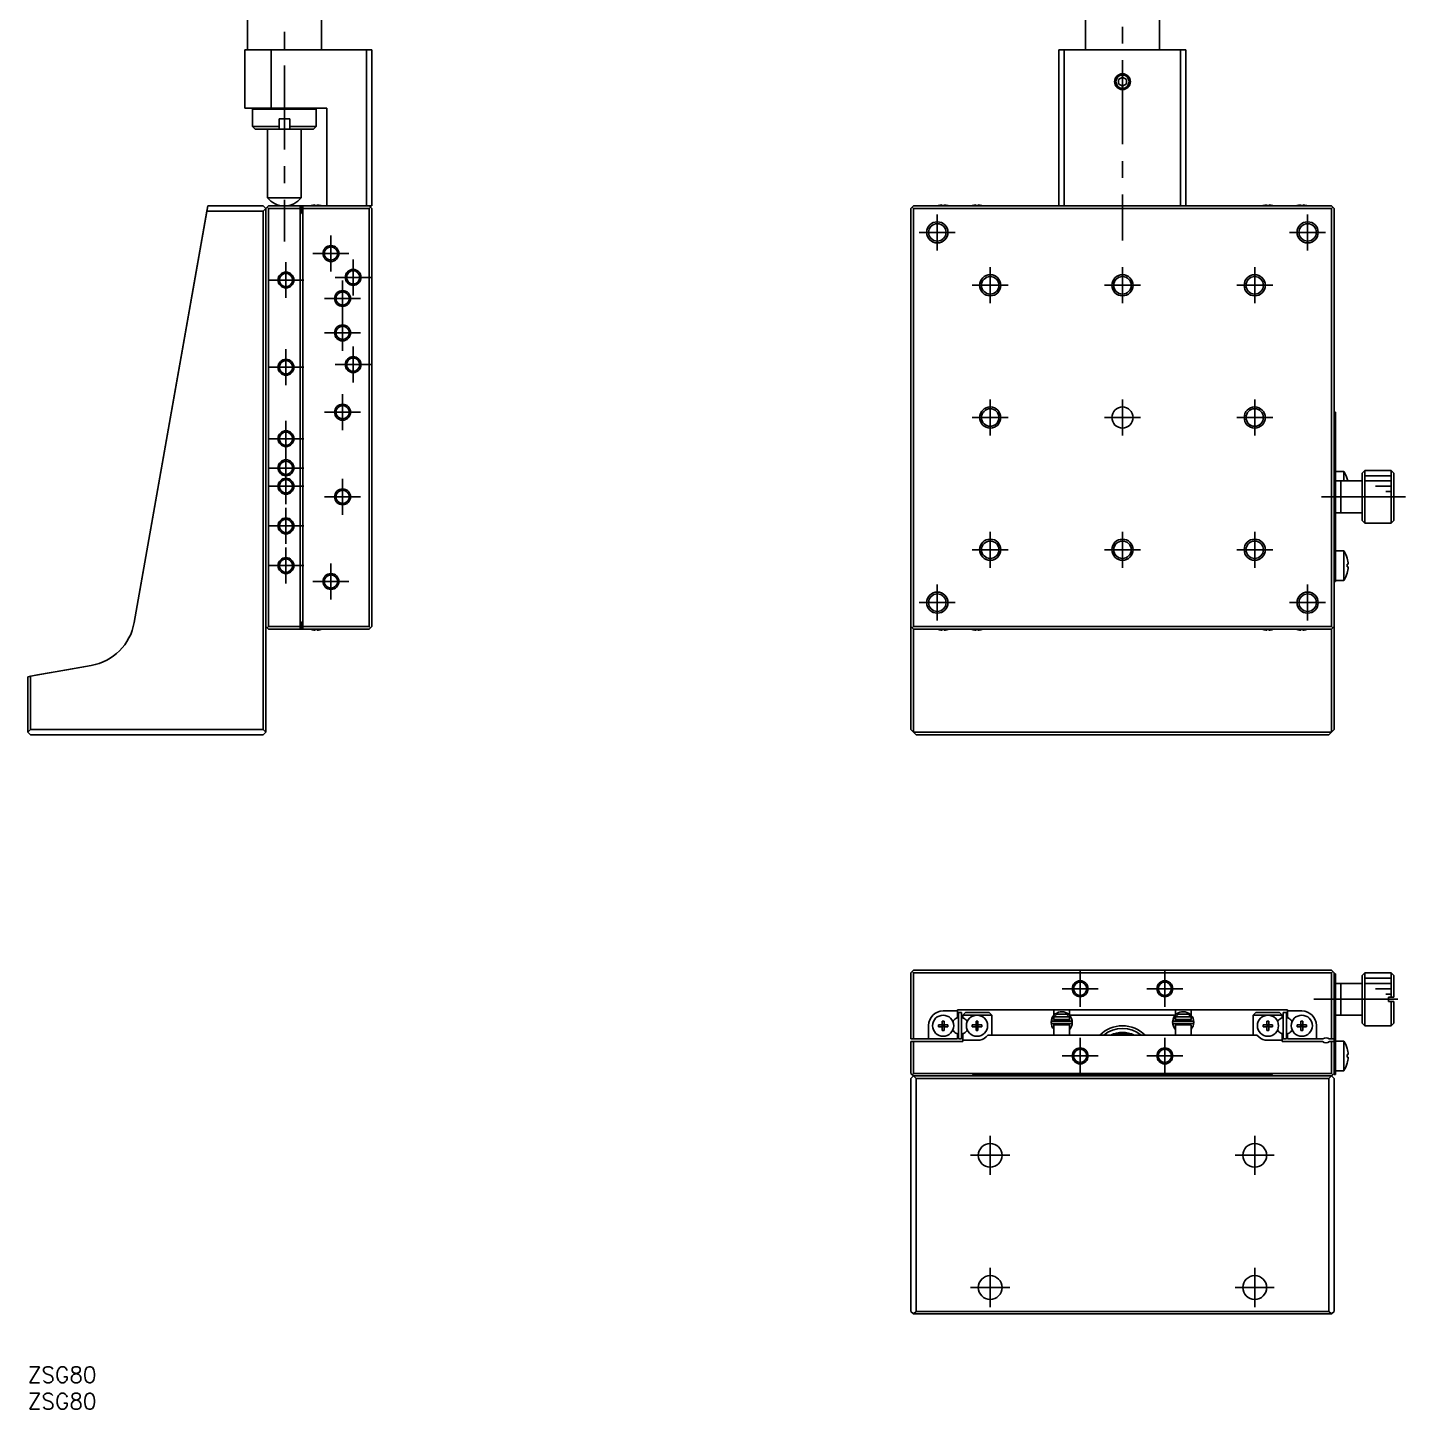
# Model space of a CAD drawing. Extents: x 0 to 620, y -8 to 411.
# Drawn here: x 0 to 262.8, y -8 to 253.2 of the extents above; entities that cross this region are included whole.
import ezdxf

# ---------------------------------------------------------------- set-up
doc = ezdxf.new("R2010")
doc.units = 0
doc.header["$LTSCALE"] = 0.5
doc.linetypes.add('CENTER', pattern=[50.8, 31.75, -6.35, 6.35, -6.35])
for name, color, linetype in [('MSM_CENTER', 1, 'CENTER'), ('MSM_CONTINUOUS', 7, 'CONTINUOUS'), ('MSM_NARROW', 5, 'CONTINUOUS'), ('MSM_PART_NUMBER', 7, 'CONTINUOUS')]:
    doc.layers.add(name, color=color, linetype=linetype)
doc.styles.get("Standard").update_dxf_attribs({"font": 'txt.shx', "height": 3, "bigfont": 'bigfont.shx'})

# ---------------------------------------------------------------- blocks, each defined once
blk = doc.blocks.new('*U2')
at = {"layer": 'MSM_PART_NUMBER'}
blk.add_text('ZSG80', height=3, dxfattribs=at).set_placement((0, -3))
blk = doc.blocks.new('*U3')
at = {"layer": 'MSM_PART_NUMBER'}
blk.add_text('ZSG80', height=3, dxfattribs=at).set_placement((0, -8))

msp = doc.modelspace()

# ---------------------------------------------------------------- linework, layer by layer
at = {"layer": 'MSM_CENTER'}
for p, q in [((48.5, 322.250469), (48.5, 212.750469)), ((206.922947, 323.250469), (206.922947, 213.000469)), ((171.922947, 211.100469), (171.922947, 217.900469)), ((241.922947, 211.100469), (241.922947, 217.900469)), ((57.3, 207.100469), (57.3, 213.900469)), ((168.522947, 214.500469), (175.322947, 214.500469)), ((238.522947, 214.500469), (245.322947, 214.500469)), ((53.9, 210.500469), (60.7, 210.500469)), ((48.8, 202.100469), (48.8, 208.900469)), ((61.5, 202.600469), (61.5, 209.400469)), ((181.922947, 201.100469), (181.922947, 207.900469)), ((206.922947, 201.100469), (206.922947, 207.900469)), ((231.922947, 201.100469), (231.922947, 207.900469)), ((45.4, 205.500469), (52.2, 205.500469)), ((58.1, 206.000469), (64.9, 206.000469)), ((59.5, 192.100469), (59.5, 205.400469)), ((178.522947, 204.500469), (185.322947, 204.500469)), ((203.522947, 204.500469), (210.322947, 204.500469)), ((228.522947, 204.500469), (235.322947, 204.500469)), ((56.1, 202.000469), (62.9, 202.000469)), ((56.1, 195.500469), (62.9, 195.500469)), ((48.8, 185.600469), (48.8, 192.400469)), ((61.5, 186.100469), (61.5, 192.900469)), ((58.1, 189.500469), (64.9, 189.500469)), ((45.4, 189.000469), (52.2, 189.000469)), ((59.5, 177.100469), (59.5, 183.900469)), ((181.922947, 176.100469), (181.922947, 182.900469)), ((206.922947, 176.100469), (206.922947, 182.900469)), ((231.922947, 176.100469), (231.922947, 182.900469)), ((48.8, 163.100469), (48.8, 178.900469)), ((56.1, 180.500469), (62.9, 180.500469)), ((178.522947, 179.500469), (185.322947, 179.500469)), ((203.522947, 179.500469), (210.322947, 179.500469)), ((228.522947, 179.500469), (235.322947, 179.500469)), ((45.4, 175.500469), (52.2, 175.500469)), ((45.4, 169.900469), (52.2, 169.900469)), ((45.4, 166.500469), (52.2, 166.500469)), ((59.5, 161.100469), (59.5, 167.900469)), ((56.1, 164.500469), (62.9, 164.500469)), ((244.572947, 164.500469), (262.822947, 164.500469)), ((48.8, 155.600469), (48.8, 162.400469)), ((45.4, 159.000469), (52.2, 159.000469)), ((181.922947, 151.100469), (181.922947, 157.900469)), ((206.922947, 151.100469), (206.922947, 157.900469)), ((231.922947, 151.100469), (231.922947, 157.900469)), ((48.8, 148.100469), (48.8, 154.900469)), ((178.522947, 154.500469), (185.322947, 154.500469)), ((203.522947, 154.500469), (210.322947, 154.500469)), ((228.522947, 154.500469), (235.322947, 154.500469)), ((45.4, 151.500469), (52.2, 151.500469)), ((57.3, 145.100469), (57.3, 151.900469)), ((53.9, 148.500469), (60.7, 148.500469)), ((171.922947, 141.100469), (171.922947, 147.900469)), ((241.922947, 141.100469), (241.922947, 147.900469)), ((168.522947, 144.500469), (175.322947, 144.500469)), ((238.522947, 144.500469), (245.322947, 144.500469)), ((198.922947, 68.1), (198.922947, 74.9)), ((214.922947, 68.1), (214.922947, 74.9)), ((195.522947, 71.5), (202.322947, 71.5)), ((211.522947, 71.5), (218.322947, 71.5)), ((243.072947, 69.5), (261.572947, 69.5)), ((198.922947, 55.4), (198.922947, 62.2)), ((214.922947, 55.4), (214.922947, 62.2)), ((195.522947, 58.8), (202.322947, 58.8)), ((211.522947, 58.8), (218.322947, 58.8)), ((181.922947, 36.3), (181.922947, 43.7)), ((231.922947, 36.3), (231.922947, 43.7)), ((178.222947, 40), (185.622947, 40)), ((228.222947, 40), (235.622947, 40)), ((181.922947, 11.3), (181.922947, 18.7)), ((231.922947, 11.3), (231.922947, 18.7)), ((178.222947, 15), (185.622947, 15)), ((228.222947, 15), (235.622947, 15))]:
    msp.add_line(p, q, dxfattribs=at)
at = {"layer": 'MSM_CONTINUOUS'}
for p, q in [((41.5, 266.000469), (41.5, 249.000469)), ((55.5, 249.000469), (55.5, 266.000469)), ((199.922947, 266.000469), (199.922947, 249.000469)), ((213.922947, 249.000469), (213.922947, 266.000469)), ((41, 238.000469), (41, 249.000469)), ((41, 249.000469), (65, 249.000469)), ((46, 249.000469), (46, 238.000469)), ((64, 219.500469), (64, 249.000469)), ((65, 249.000469), (65, 219.500469)), ((194.922947, 249.000469), (218.922947, 249.000469)), ((194.922947, 219.500469), (194.922947, 249.000469)), ((195.922947, 249.000469), (195.922947, 219.500469)), ((217.922947, 219.500469), (217.922947, 249.000469)), ((218.922947, 249.000469), (218.922947, 219.500469)), ((206.172947, 243.433481), (206.922947, 243.866494)), ((206.172947, 242.567456), (206.172947, 243.433481)), ((206.922947, 242.134443), (206.172947, 242.567456)), ((207.672947, 243.433481), (206.922947, 243.866494)), ((207.672947, 242.567456), (206.922947, 242.134443)), ((207.672947, 243.433481), (207.672947, 242.567456)), ((56.5, 238.000469), (41, 238.000469)), ((42.7, 238.000469), (42.5, 237.800469)), ((54.5, 237.800469), (42.5, 237.800469)), ((42.5, 237.800469), (42.5, 234.500469)), ((54.5, 237.800469), (54.3, 238.000469)), ((54.5, 234.500469), (54.5, 237.800469)), ((56.5, 238.000469), (56.5, 219.500469)), ((42.5, 234.500469), (47.5, 234.500469)), ((42.5, 234.500469), (43, 234.000469)), ((54, 234.000469), (43, 234.000469)), ((45.325, 234.000469), (45.325, 221.067648)), ((49.5, 236.000469), (47.5, 236.000469)), ((47.5, 236.000469), (47.5, 234.000469)), ((49.5, 234.000469), (49.5, 236.000469)), ((49.5, 234.500469), (54.5, 234.500469)), ((51.675, 221.067648), (51.675, 234.000469)), ((54, 234.000469), (54.5, 234.500469)), ((45.325, 221.067648), (51.675, 221.067648)), ((20.110244, 140.72775), (34, 219.500469)), ((33.823673, 218.500469), (20.110244, 140.72775)), ((33.823673, 218.500469), (34, 219.500469)), ((44.5, 218.500469), (33.823673, 218.500469)), ((34, 219.500469), (44.5, 219.500469)), ((45, 219.000469), (44.5, 219.500469)), ((44.5, 218.500469), (45.5, 219.500469)), ((44.5, 120.500469), (44.5, 218.500469)), ((45, 219.000469), (45, 120.000469)), ((45.25, 219.250469), (45.5, 219.000469)), ((45.5, 219.500469), (65, 219.500469)), ((45.5, 219.000469), (45.5, 140.000469)), ((51.5, 219.000469), (45.5, 219.000469)), ((51.5, 219.500469), (51.5, 139.500469)), ((51.8, 219.500469), (51.8, 218.100469)), ((52, 139.500469), (52, 219.500469)), ((64.5, 219.000469), (52, 219.000469)), ((53.613639, 219.56999), (53.611384, 219.574613)), ((54.32, 219.56999), (54.32, 219.690328)), ((54.68, 219.56999), (54.32, 219.56999)), ((54.68, 219.690328), (54.68, 219.56999)), ((55.388616, 219.574613), (55.386362, 219.56999)), ((64.5, 219.500469), (65, 219.000469)), ((64.75, 219.250469), (64.5, 219.000469)), ((64.5, 140.000469), (64.5, 219.000469)), ((65, 219.000469), (65, 140.000469)), ((166.922947, 219.000469), (167.422947, 219.500469)), ((166.922947, 120.500469), (166.922947, 219.000469)), ((167.422947, 219.000469), (167.172947, 219.250469)), ((167.422947, 219.500469), (246.422947, 219.500469)), ((167.422947, 219.000469), (167.422947, 140.000469)), ((246.422947, 219.000469), (167.422947, 219.000469)), ((172.136585, 219.56999), (172.134331, 219.574613)), ((172.842947, 219.56999), (172.842947, 219.690328)), ((173.202947, 219.56999), (172.842947, 219.56999)), ((173.202947, 219.690328), (173.202947, 219.56999)), ((173.911563, 219.574613), (173.909308, 219.56999)), ((178.536585, 219.56999), (178.534331, 219.574613)), ((179.242947, 219.56999), (179.242947, 219.690328)), ((179.602947, 219.56999), (179.242947, 219.56999)), ((179.602947, 219.690328), (179.602947, 219.56999)), ((180.311563, 219.574613), (180.309308, 219.56999)), ((233.536585, 219.56999), (233.534331, 219.574613)), ((234.242947, 219.56999), (234.242947, 219.690328)), ((234.602947, 219.56999), (234.242947, 219.56999)), ((234.602947, 219.690328), (234.602947, 219.56999)), ((235.311563, 219.574613), (235.309308, 219.56999)), ((239.936585, 219.56999), (239.934331, 219.574613)), ((240.642947, 219.56999), (240.642947, 219.690328)), ((241.002947, 219.56999), (240.642947, 219.56999)), ((241.002947, 219.690328), (241.002947, 219.56999)), ((241.711563, 219.574613), (241.709308, 219.56999)), ((246.922947, 219.000469), (246.422947, 219.500469)), ((246.422947, 219.000469), (246.672947, 219.250469)), ((246.422947, 140.000469), (246.422947, 219.000469)), ((246.922947, 219.000469), (246.922947, 120.500469)), ((52, 218.100469), (51.8, 218.100469)), ((246.922947, 180.500469), (247.222947, 180.500469)), ((247.222947, 180.500469), (247.222947, 148.500469)), ((248.76541, 169.300469), (247.222947, 169.300469)), ((248.76541, 169.300469), (248.76541, 167.500469)), ((252.722947, 169.500469), (252.222947, 169.000469)), ((252.222947, 160.000469), (252.222947, 169.000469)), ((252.722947, 169.500469), (252.722947, 159.500469)), ((257.222947, 169.500469), (252.722947, 169.500469)), ((257.222947, 169.500469), (257.222947, 169.484443)), ((257.222947, 169.484443), (257.722947, 169.484443)), ((257.722947, 159.516494), (257.722947, 169.484443)), ((257.722947, 169.484443), (258.222947, 168.982656)), ((258.222947, 168.982656), (258.222947, 160.018282)), ((252.222947, 167.500469), (247.222947, 167.500469)), ((248.222947, 167.500469), (248.222947, 161.500469)), ((249.416151, 167.899608), (249.42232, 167.902617)), ((247.222947, 161.500469), (252.222947, 161.500469)), ((252.222947, 160.000469), (252.722947, 159.500469)), ((252.722947, 159.500469), (257.222947, 159.500469)), ((257.722947, 159.516494), (257.222947, 159.516494)), ((257.222947, 159.516494), (257.222947, 159.500469)), ((258.222947, 160.018282), (257.722947, 159.516494)), ((248.76541, 154.300469), (247.222947, 154.300469)), ((248.76541, 154.300469), (248.76541, 148.700469)), ((249.416151, 152.899608), (249.42232, 152.902617)), ((249.416151, 151.760469), (249.609408, 151.760469)), ((249.416151, 151.240469), (249.416151, 151.760469)), ((249.609408, 151.240469), (249.416151, 151.240469)), ((249.42232, 150.098321), (249.416151, 150.10133)), ((247.222947, 148.500469), (246.922947, 148.500469)), ((247.222947, 148.700469), (248.76541, 148.700469)), ((45, 140.000469), (45.5, 139.500469)), ((45.5, 140.000469), (45.25, 139.750469)), ((45.5, 140.000469), (51.5, 140.000469)), ((64.5, 139.500469), (45.5, 139.500469)), ((52, 140.900469), (51.8, 140.900469)), ((51.8, 139.500469), (51.8, 140.900469)), ((52, 140.000469), (64.5, 140.000469)), ((53.611384, 139.426325), (53.613639, 139.430947)), ((54.32, 139.430947), (54.68, 139.430947)), ((54.32, 139.31061), (54.32, 139.430947)), ((54.68, 139.430947), (54.68, 139.31061)), ((55.386362, 139.430947), (55.388616, 139.426325)), ((64.5, 140.000469), (64.75, 139.750469)), ((65, 140.000469), (64.5, 139.500469)), ((167.422947, 139.500469), (166.922947, 140.000469)), ((167.172947, 139.750469), (167.422947, 140.000469)), ((167.422947, 140.000469), (246.422947, 140.000469)), ((246.422947, 139.500469), (167.422947, 139.500469)), ((167.422947, 139.500469), (167.422947, 120.000469)), ((172.134331, 139.426325), (172.136585, 139.430947)), ((172.842947, 139.430947), (173.202947, 139.430947)), ((172.842947, 139.31061), (172.842947, 139.430947)), ((173.202947, 139.430947), (173.202947, 139.31061)), ((173.909308, 139.430947), (173.911563, 139.426325)), ((178.534331, 139.426325), (178.536585, 139.430947)), ((179.242947, 139.430947), (179.602947, 139.430947)), ((179.242947, 139.31061), (179.242947, 139.430947)), ((179.602947, 139.430947), (179.602947, 139.31061)), ((180.309308, 139.430947), (180.311563, 139.426325)), ((233.534331, 139.426325), (233.536585, 139.430947)), ((234.242947, 139.430947), (234.602947, 139.430947)), ((234.242947, 139.31061), (234.242947, 139.430947)), ((234.602947, 139.31061), (234.602947, 139.430947)), ((235.309308, 139.430947), (235.311563, 139.426325)), ((239.934331, 139.426325), (239.936585, 139.430947)), ((240.642947, 139.430947), (241.002947, 139.430947)), ((240.642947, 139.31061), (240.642947, 139.430947)), ((241.002947, 139.430947), (241.002947, 139.31061)), ((241.709308, 139.430947), (241.711563, 139.426325)), ((246.672947, 139.750469), (246.422947, 140.000469)), ((246.422947, 139.500469), (246.922947, 140.000469)), ((246.422947, 120.000469), (246.422947, 139.500469)), ((11.998649, 132.616154), (0.5, 130.588632)), ((7.377168, 131.801263), (1.833976, 130.823848)), ((7.377168, 131.801263), (11.998649, 132.616154)), ((0, 130.500469), (1.833976, 130.823848)), ((0, 130.500469), (0.5, 130.588632)), ((0, 130.500469), (0, 120.000469)), ((0.5, 130.588632), (0.5, 120.500469)), ((0.5, 120.500469), (0, 120.000469)), ((0.5, 119.500469), (0, 120.000469)), ((0.5, 120.500469), (44.5, 120.500469)), ((44.5, 119.500469), (0.5, 119.500469)), ((45, 120.000469), (44.5, 120.500469)), ((44.5, 119.500469), (45, 120.000469)), ((167.422947, 120.000469), (166.922947, 120.500469)), ((167.922947, 119.500469), (167.422947, 120.000469)), ((167.422947, 120.000469), (246.422947, 120.000469)), ((245.922947, 119.500469), (167.922947, 119.500469)), ((246.922947, 120.500469), (245.922947, 119.500469)), ((166.922947, 74.5), (167.422947, 75)), ((166.922947, 62), (166.922947, 74.5)), ((167.172947, 74.75), (167.422947, 74.5)), ((167.422947, 75), (246.422947, 75)), ((246.422947, 74.5), (167.422947, 74.5)), ((167.422947, 74.5), (167.422947, 62)), ((246.922947, 74.5), (246.422947, 75)), ((246.422947, 74.5), (246.672947, 74.75)), ((246.422947, 62), (246.422947, 74.5)), ((246.922947, 55.3), (246.922947, 74.5)), ((246.922947, 74.3), (247.222947, 74.3)), ((247.222947, 74.3), (247.222947, 55.3)), ((252.722947, 74.5), (252.222947, 74)), ((252.222947, 65), (252.222947, 74)), ((252.722947, 74.5), (252.722947, 64.5)), ((257.722947, 74.5), (252.722947, 74.5)), ((257.722947, 69.9), (257.722947, 74.5)), ((258.222947, 74), (257.722947, 74.5)), ((258.222947, 74), (258.222947, 69.9)), ((252.222947, 72.5), (247.222947, 72.5)), ((248.222947, 72.5), (248.222947, 66.5)), ((258.222947, 69.9), (257.222947, 69.9)), ((257.222947, 69.9), (257.222947, 69.1)), ((257.222947, 69.1), (258.222947, 69.1)), ((257.722947, 64.5), (257.722947, 69.1)), ((258.222947, 69.1), (258.222947, 65)), ((175.722947, 67.3), (173.022947, 67.3)), ((175.429197, 65.874815), (175.722947, 66.044412)), ((175.722947, 67.5), (238.122947, 67.5)), ((175.722947, 66.044412), (175.722947, 67.5)), ((175.922947, 62), (175.922947, 67)), ((176.522947, 67), (175.922947, 67)), ((176.522947, 62), (176.522947, 67)), ((176.522949, 66.15), (176.522949, 62.85)), ((176.722947, 66.5), (177.222947, 67)), ((182.222947, 66.5), (176.722947, 66.5)), ((176.722947, 66.5), (176.722947, 66.044412)), ((176.722947, 66.044412), (177.016697, 65.874815)), ((177.222947, 67), (181.722947, 67)), ((181.722947, 67), (182.222947, 66.5)), ((182.222947, 62.7), (182.222947, 66.5)), ((193.577534, 65.865409), (193.443785, 65.174162)), ((193.545265, 65.711689), (193.542624, 65.676034)), ((193.549685, 65.747172), (193.545265, 65.711689)), ((193.555872, 65.782396), (193.549685, 65.747172)), ((193.563813, 65.817275), (193.555872, 65.782396)), ((193.573488, 65.851724), (193.563813, 65.817275)), ((193.584873, 65.885656), (193.573488, 65.851724)), ((193.593745, 65.906148), (193.577534, 65.865409)), ((193.59721, 65.917243), (193.584873, 65.885656)), ((193.597707, 65.918096), (193.59721, 65.917243)), ((193.603093, 65.920714), (193.597707, 65.918096)), ((193.602015, 65.926138), (193.858572, 65.849819)), ((193.616537, 65.959365), (193.602041, 65.926026)), ((193.607789, 65.921197), (193.603093, 65.920714)), ((193.61376, 65.921093), (193.607789, 65.921197)), ((193.620966, 65.920403), (193.61376, 65.921093)), ((193.629361, 65.919131), (193.620966, 65.920403)), ((193.638891, 65.917286), (193.629361, 65.919131)), ((193.649495, 65.914878), (193.638891, 65.917286)), ((193.661103, 65.911925), (193.649495, 65.914878)), ((193.67364, 65.908445), (193.661103, 65.911925)), ((193.687026, 65.90446), (193.67364, 65.908445)), ((193.701174, 65.899996), (193.687026, 65.90446)), ((193.715992, 65.895082), (193.701174, 65.899996)), ((193.731385, 65.889751), (193.715992, 65.895082)), ((193.747252, 65.884036), (193.731385, 65.889751)), ((193.763492, 65.877974), (193.747252, 65.884036)), ((193.779999, 65.871605), (193.763492, 65.877974)), ((193.796667, 65.864969), (193.779999, 65.871605)), ((193.813387, 65.858111), (193.796667, 65.864969)), ((193.830051, 65.851073), (193.813387, 65.858111)), ((193.846552, 65.843902), (193.830051, 65.851073)), ((193.862783, 65.836644), (193.846552, 65.843902)), ((193.858572, 65.849819), (193.922956, 65.818645)), ((193.878639, 65.829346), (193.862783, 65.836644)), ((193.894017, 65.822056), (193.878639, 65.829346)), ((193.908818, 65.814819), (193.894017, 65.822056)), ((193.922947, 65.807684), (193.908818, 65.814819)), ((193.922947, 67.5), (193.922947, 66.444331)), ((196.922947, 66.2), (193.922947, 66.2)), ((193.922947, 66.2), (193.922947, 65.7)), ((193.977263, 66.2), (194.506432, 66.7)), ((194.506432, 66.7), (196.339462, 66.7)), ((196.339462, 66.7), (196.86863, 66.2)), ((196.922947, 66.488251), (196.922947, 67.5)), ((196.922947, 66.5), (216.922947, 66.5)), ((196.922947, 65.7), (196.922947, 66.2)), ((197.286498, 65.916771), (197.273545, 65.947029)), ((197.30806, 65.8615), (197.287425, 65.917243)), ((216.539851, 65.874638), (216.406102, 65.183391)), ((216.507582, 65.720917), (216.50494, 65.685262)), ((216.512001, 65.7564), (216.507582, 65.720917)), ((216.518188, 65.791625), (216.512001, 65.7564)), ((216.526129, 65.826504), (216.518188, 65.791625)), ((216.535804, 65.860953), (216.526129, 65.826504)), ((216.54719, 65.894885), (216.535804, 65.860953)), ((216.556062, 65.915377), (216.539851, 65.874638)), ((216.559527, 65.926472), (216.54719, 65.894885)), ((216.560024, 65.927324), (216.559527, 65.926472)), ((216.565613, 65.92998), (216.560024, 65.927324)), ((216.578854, 65.968594), (216.561697, 65.928946)), ((216.564332, 65.935366), (216.820889, 65.859048)), ((216.570175, 65.930428), (216.565613, 65.92998)), ((216.575919, 65.930331), (216.570175, 65.930428)), ((216.582811, 65.92969), (216.575919, 65.930331)), ((216.59081, 65.928509), (216.582811, 65.92969)), ((216.599866, 65.926795), (216.59081, 65.928509)), ((216.609926, 65.924557), (216.599866, 65.926795)), ((216.62093, 65.921811), (216.609926, 65.924557)), ((216.632811, 65.918571), (216.62093, 65.921811)), ((216.645498, 65.914858), (216.632811, 65.918571)), ((216.658915, 65.910694), (216.645498, 65.914858)), ((216.672982, 65.906103), (216.658915, 65.910694)), ((216.687614, 65.901114), (216.672982, 65.906103)), ((216.702722, 65.895756), (216.687614, 65.901114)), ((216.718218, 65.890062), (216.702722, 65.895756)), ((216.734006, 65.884065), (216.718218, 65.890062)), ((216.749994, 65.877802), (216.734006, 65.884065)), ((216.766084, 65.87131), (216.749994, 65.877802)), ((216.782181, 65.864628), (216.766084, 65.87131)), ((216.798187, 65.857796), (216.782181, 65.864628)), ((216.814006, 65.850856), (216.798187, 65.857796)), ((216.829544, 65.843849), (216.814006, 65.850856)), ((216.820889, 65.859048), (216.922974, 65.806905)), ((216.844707, 65.836816), (216.829544, 65.843849)), ((216.859405, 65.829801), (216.844707, 65.836816)), ((216.873549, 65.822845), (216.859405, 65.829801)), ((216.887054, 65.815991), (216.873549, 65.822845)), ((216.899839, 65.809278), (216.887054, 65.815991)), ((216.911827, 65.802748), (216.899839, 65.809278)), ((216.922947, 65.796439), (216.911827, 65.802748)), ((216.922947, 67.5), (216.922947, 66.496318)), ((219.922947, 66.2), (216.922947, 66.2)), ((216.922947, 66.2), (216.922947, 65.7)), ((216.977263, 66.2), (217.506432, 66.7)), ((217.506432, 66.7), (219.339462, 66.7)), ((219.339462, 66.7), (219.86863, 66.2)), ((219.922947, 66.454798), (219.922947, 67.5)), ((219.922947, 65.7), (219.922947, 66.2)), ((220.248814, 65.925999), (220.235862, 65.956257)), ((220.270376, 65.870729), (220.249741, 65.926472)), ((231.622947, 66.5), (232.122947, 67)), ((231.622947, 62.7), (231.622947, 66.5)), ((237.122947, 66.5), (231.622947, 66.5)), ((232.122947, 67), (236.622947, 67)), ((236.622947, 67), (237.122947, 66.5)), ((237.122947, 66.044412), (236.829197, 65.874815)), ((237.122947, 66.5), (237.122947, 66.044412)), ((237.322945, 66.15), (237.322945, 62.85)), ((237.322947, 62), (237.322947, 67)), ((237.322947, 67), (237.922947, 67)), ((237.922947, 62), (237.922947, 67)), ((238.122947, 66.044412), (238.122947, 67.5)), ((238.122947, 67.3), (240.822947, 67.3)), ((238.416697, 65.874815), (238.122947, 66.044412)), ((247.222947, 66.5), (252.222947, 66.5)), ((170.272947, 64.55), (170.272947, 62)), ((172.136585, 64.32), (172.136585, 64.68)), ((172.136585, 64.68), (172.842947, 64.68)), ((172.842947, 64.32), (172.136585, 64.32)), ((172.842947, 65.386361), (173.202947, 65.386361)), ((172.842947, 64.68), (172.842947, 65.386361)), ((172.853319, 64.669627), (172.842947, 64.68)), ((172.853319, 64.330372), (172.842947, 64.32)), ((172.842947, 63.613638), (172.842947, 64.32)), ((173.202947, 63.613638), (172.842947, 63.613638)), ((172.853319, 64.330372), (172.853319, 64.669627)), ((172.853319, 64.669627), (173.192575, 64.669627)), ((173.192575, 64.330372), (172.853319, 64.330372)), ((173.192575, 64.669627), (173.202947, 64.68)), ((173.192575, 64.669627), (173.192575, 64.330372)), ((173.192575, 64.330372), (173.202947, 64.32)), ((173.202947, 65.386361), (173.202947, 64.68)), ((173.909308, 64.68), (173.202947, 64.68)), ((173.202947, 64.32), (173.202947, 63.613638)), ((173.909308, 64.32), (173.202947, 64.32)), ((173.909308, 64.68), (173.909308, 64.32)), ((175.722947, 62.955588), (175.429197, 63.125184)), ((177.016697, 63.125184), (176.722947, 62.955588)), ((178.536585, 64.32), (178.536585, 64.68)), ((178.536585, 64.68), (179.242947, 64.68)), ((179.242947, 64.32), (178.536585, 64.32)), ((179.242947, 65.386361), (179.602947, 65.386361)), ((179.242947, 64.68), (179.242947, 65.386361)), ((179.253319, 64.669627), (179.242947, 64.68)), ((179.253319, 64.330372), (179.242947, 64.32)), ((179.242947, 63.613638), (179.242947, 64.32)), ((179.602947, 63.613638), (179.242947, 63.613638)), ((179.253319, 64.330372), (179.253319, 64.669627)), ((179.253319, 64.669627), (179.592575, 64.669627)), ((179.592575, 64.330372), (179.253319, 64.330372)), ((179.592575, 64.669627), (179.602947, 64.68)), ((179.592575, 64.669627), (179.592575, 64.330372)), ((179.592575, 64.330372), (179.602947, 64.32)), ((179.602947, 65.386361), (179.602947, 64.68)), ((180.309308, 64.68), (179.602947, 64.68)), ((179.602947, 64.32), (179.602947, 63.613638)), ((180.309308, 64.32), (179.602947, 64.32)), ((180.309308, 64.68), (180.309308, 64.32)), ((193.542624, 65.676034), (193.541766, 65.640294)), ((193.541766, 65.640294), (193.542695, 65.604557)), ((193.542695, 65.604557), (193.545407, 65.56891)), ((193.545407, 65.56891), (193.549896, 65.53344)), ((193.549896, 65.53344), (193.556151, 65.498233)), ((193.556151, 65.498233), (193.564157, 65.463376)), ((193.564157, 65.463376), (193.573895, 65.428954)), ((193.573895, 65.428954), (193.585341, 65.395051)), ((193.585341, 65.395051), (193.598467, 65.361749)), ((193.598467, 65.361749), (193.599245, 65.359918)), ((197.217318, 65.370505), (193.667318, 65.370505)), ((193.667318, 64.920505), (197.217318, 64.920505)), ((193.956931, 64.699948), (193.907712, 64.920453)), ((193.922947, 65.7), (196.922947, 65.7)), ((196.922947, 64.7), (193.922947, 64.7)), ((193.922947, 64.7), (193.922947, 62.7)), ((193.991798, 65.645132), (193.992359, 65.658754)), ((193.991936, 65.631503), (193.991798, 65.645132)), ((193.992773, 65.617903), (193.991936, 65.631503)), ((193.992359, 65.658754), (193.993619, 65.672331)), ((193.994305, 65.604369), (193.992773, 65.617903)), ((193.993619, 65.672331), (193.995575, 65.685828)), ((193.996526, 65.590938), (193.994305, 65.604369)), ((193.995575, 65.685828), (193.99822, 65.699207)), ((193.99943, 65.577644), (193.996526, 65.590938)), ((193.99822, 65.699207), (193.9984, 65.700004)), ((194.003006, 65.564522), (193.99943, 65.577644)), ((194.007244, 65.551607), (194.003006, 65.564522)), ((194.012129, 65.538932), (194.007244, 65.551607)), ((194.017648, 65.526527), (194.012129, 65.538932)), ((194.023782, 65.514425), (194.017648, 65.526527)), ((194.030515, 65.502654), (194.023782, 65.514425)), ((194.037826, 65.491244), (194.030515, 65.502654)), ((194.031801, 65.5), (194.422947, 65.5)), ((194.045696, 65.48022), (194.037826, 65.491244)), ((194.054102, 65.469608), (194.045696, 65.48022)), ((194.063021, 65.459434), (194.054102, 65.469608)), ((194.072431, 65.44972), (194.063021, 65.459434)), ((194.082305, 65.440487), (194.072431, 65.44972)), ((194.092619, 65.431756), (194.082305, 65.440487)), ((194.103347, 65.423546), (194.092619, 65.431756)), ((194.114461, 65.415875), (194.103347, 65.423546)), ((194.125935, 65.408759), (194.114461, 65.415875)), ((194.13774, 65.402212), (194.125935, 65.408759)), ((194.149848, 65.39625), (194.13774, 65.402212)), ((194.16223, 65.390884), (194.149848, 65.39625)), ((194.174857, 65.386126), (194.16223, 65.390884)), ((194.1877, 65.381985), (194.174857, 65.386126)), ((194.200727, 65.378471), (194.1877, 65.381985)), ((194.21391, 65.37559), (194.200727, 65.378471)), ((194.227217, 65.373348), (194.21391, 65.37559)), ((194.240619, 65.371752), (194.227217, 65.373348)), ((194.254083, 65.370804), (194.240619, 65.371752)), ((194.266869, 65.370505), (194.254083, 65.370804)), ((194.422947, 65.7), (194.422947, 65.370505)), ((194.422947, 64.920505), (194.422947, 64.7)), ((196.422947, 65.370505), (196.422947, 65.7)), ((196.422947, 65.5), (196.852615, 65.5)), ((196.422947, 64.7), (196.422947, 64.920505)), ((196.621321, 65.37053), (196.617766, 65.370505)), ((196.634813, 65.371033), (196.621321, 65.37053)), ((196.648267, 65.372187), (196.634813, 65.371033)), ((196.661653, 65.37399), (196.648267, 65.372187)), ((196.67494, 65.376438), (196.661653, 65.37399)), ((196.688096, 65.379527), (196.67494, 65.376438)), ((196.701092, 65.38325), (196.688096, 65.379527)), ((196.713896, 65.387601), (196.701092, 65.38325)), ((196.726478, 65.392571), (196.713896, 65.387601)), ((196.738808, 65.398149), (196.726478, 65.392571)), ((196.750856, 65.404326), (196.738808, 65.398149)), ((196.762593, 65.411086), (196.750856, 65.404326)), ((196.773989, 65.418418), (196.762593, 65.411086)), ((196.785016, 65.426305), (196.773989, 65.418418)), ((196.795646, 65.43473), (196.785016, 65.426305)), ((196.805852, 65.443675), (196.795646, 65.43473)), ((196.815606, 65.453121), (196.805852, 65.443675)), ((196.824882, 65.463045), (196.815606, 65.453121)), ((196.833656, 65.473424), (196.824882, 65.463045)), ((196.841903, 65.484236), (196.833656, 65.473424)), ((196.849601, 65.495454), (196.841903, 65.484236)), ((196.856727, 65.50705), (196.849601, 65.495454)), ((196.863261, 65.518997), (196.856727, 65.50705)), ((196.869184, 65.531264), (196.863261, 65.518997)), ((196.874478, 65.54382), (196.869184, 65.531264)), ((196.879127, 65.556633), (196.874478, 65.54382)), ((196.883118, 65.56967), (196.879127, 65.556633)), ((196.886438, 65.582896), (196.883118, 65.56967)), ((196.886233, 65.700016), (196.888086, 65.69119)), ((196.889077, 65.596276), (196.886438, 65.582896)), ((196.888086, 65.69119), (196.890315, 65.677753)), ((196.891027, 65.609774), (196.889077, 65.596276)), ((196.890315, 65.677753), (196.891853, 65.664215)), ((196.890492, 65.70003), (196.976936, 65.370523)), ((196.892282, 65.623354), (196.891027, 65.609774)), ((196.891853, 65.664215), (196.892696, 65.650611)), ((196.892839, 65.636979), (196.892282, 65.623354)), ((196.892696, 65.650611), (196.892839, 65.636979)), ((196.922947, 62.7), (196.922947, 64.7)), ((196.927791, 64.699831), (196.92318, 64.684677)), ((196.97661, 64.920451), (196.927791, 64.699831)), ((216.50494, 65.685262), (216.504083, 65.649523)), ((216.504083, 65.649523), (216.505011, 65.613786)), ((216.505011, 65.613786), (216.507723, 65.578139)), ((216.507723, 65.578139), (216.512213, 65.542668)), ((216.512213, 65.542668), (216.518468, 65.507462)), ((216.518468, 65.507462), (216.526474, 65.472605)), ((216.526474, 65.472605), (216.536211, 65.438182)), ((216.536211, 65.438182), (216.547657, 65.404279)), ((216.547657, 65.404279), (216.560784, 65.370978)), ((216.560784, 65.370978), (216.561562, 65.369147)), ((220.179634, 65.379734), (216.629634, 65.379734)), ((216.629634, 64.929734), (220.179634, 64.929734)), ((216.922116, 64.699754), (216.870029, 64.929682)), ((216.922947, 65.7), (219.922947, 65.7)), ((219.922947, 64.7), (216.922947, 64.7)), ((216.922947, 64.7), (216.922947, 62.7)), ((216.954114, 65.65436), (216.954676, 65.667982)), ((216.954252, 65.640731), (216.954114, 65.65436)), ((216.955089, 65.627131), (216.954252, 65.640731)), ((216.954676, 65.667982), (216.955936, 65.68156)), ((216.956621, 65.613598), (216.955089, 65.627131)), ((216.955936, 65.68156), (216.957891, 65.695057)), ((216.958843, 65.600166), (216.956621, 65.613598)), ((216.957891, 65.695057), (216.958788, 65.700014)), ((216.961747, 65.586872), (216.958843, 65.600166)), ((216.965323, 65.573751), (216.961747, 65.586872)), ((216.96956, 65.560836), (216.965323, 65.573751)), ((216.974446, 65.54816), (216.96956, 65.560836)), ((216.979964, 65.535756), (216.974446, 65.54816)), ((216.986098, 65.523654), (216.979964, 65.535756)), ((216.992831, 65.511883), (216.986098, 65.523654)), ((217.000143, 65.500472), (216.992831, 65.511883)), ((217.008012, 65.489448), (217.000143, 65.500472)), ((217.000223, 65.5), (217.422947, 65.5)), ((217.016418, 65.478837), (217.008012, 65.489448)), ((217.025338, 65.468663), (217.016418, 65.478837)), ((217.034747, 65.458948), (217.025338, 65.468663)), ((217.044622, 65.449715), (217.034747, 65.458948)), ((217.054936, 65.440984), (217.044622, 65.449715)), ((217.065663, 65.432775), (217.054936, 65.440984)), ((217.076778, 65.425103), (217.065663, 65.432775)), ((217.088252, 65.417987), (217.076778, 65.425103)), ((217.100057, 65.411441), (217.088252, 65.417987)), ((217.112165, 65.405479), (217.100057, 65.411441)), ((217.124547, 65.400113), (217.112165, 65.405479)), ((217.137174, 65.395355), (217.124547, 65.400113)), ((217.150016, 65.391214), (217.137174, 65.395355)), ((217.163044, 65.387699), (217.150016, 65.391214)), ((217.176226, 65.384818), (217.163044, 65.387699)), ((217.189534, 65.382577), (217.176226, 65.384818)), ((217.202935, 65.38098), (217.189534, 65.382577)), ((217.2164, 65.380032), (217.202935, 65.38098)), ((217.229186, 65.379734), (217.2164, 65.380032)), ((217.422947, 65.7), (217.422947, 65.379734)), ((217.422947, 64.929734), (217.422947, 64.7)), ((219.422947, 65.379734), (219.422947, 65.7)), ((219.422947, 65.5), (219.809179, 65.5)), ((219.422947, 64.7), (219.422947, 64.929734)), ((219.583637, 65.379758), (219.580082, 65.379734)), ((219.597129, 65.380262), (219.583637, 65.379758)), ((219.610583, 65.381416), (219.597129, 65.380262)), ((219.623969, 65.383219), (219.610583, 65.381416)), ((219.637256, 65.385667), (219.623969, 65.383219)), ((219.650413, 65.388756), (219.637256, 65.385667)), ((219.663408, 65.392479), (219.650413, 65.388756)), ((219.676212, 65.39683), (219.663408, 65.392479)), ((219.688795, 65.401799), (219.676212, 65.39683)), ((219.701125, 65.407378), (219.688795, 65.401799)), ((219.713173, 65.413554), (219.701125, 65.407378)), ((219.72491, 65.420315), (219.713173, 65.413554)), ((219.736306, 65.427647), (219.72491, 65.420315)), ((219.747333, 65.435534), (219.736306, 65.427647)), ((219.757963, 65.443959), (219.747333, 65.435534)), ((219.768168, 65.452904), (219.757963, 65.443959)), ((219.777922, 65.462349), (219.768168, 65.452904)), ((219.787199, 65.472273), (219.777922, 65.462349)), ((219.795973, 65.482653), (219.787199, 65.472273)), ((219.80422, 65.493465), (219.795973, 65.482653)), ((219.811917, 65.504682), (219.80422, 65.493465)), ((219.819043, 65.516278), (219.811917, 65.504682)), ((219.825577, 65.528225), (219.819043, 65.516278)), ((219.8315, 65.540492), (219.825577, 65.528225)), ((219.836794, 65.553049), (219.8315, 65.540492)), ((219.841443, 65.565862), (219.836794, 65.553049)), ((219.845434, 65.578899), (219.841443, 65.565862)), ((219.848754, 65.592125), (219.845434, 65.578899)), ((219.851393, 65.605505), (219.848754, 65.592125)), ((219.850482, 65.700001), (219.852632, 65.686982)), ((219.853343, 65.619003), (219.851393, 65.605505)), ((219.852632, 65.686982), (219.85417, 65.673444)), ((219.854598, 65.632583), (219.853343, 65.619003)), ((219.85417, 65.673444), (219.855012, 65.65984)), ((219.855155, 65.646207), (219.854598, 65.632583)), ((219.855012, 65.65984), (219.855155, 65.646207)), ((219.856291, 65.700086), (219.939252, 65.379751)), ((219.922947, 62.7), (219.922947, 64.7)), ((233.536585, 64.32), (233.536585, 64.68)), ((233.536585, 64.68), (234.242947, 64.68)), ((234.242947, 64.32), (233.536585, 64.32)), ((234.242947, 65.386361), (234.602947, 65.386361)), ((234.242947, 64.68), (234.242947, 65.386361)), ((234.253319, 64.669627), (234.242947, 64.68)), ((234.253319, 64.330372), (234.242947, 64.32)), ((234.242947, 63.613638), (234.242947, 64.32)), ((234.602947, 63.613638), (234.242947, 63.613638)), ((234.253319, 64.330372), (234.253319, 64.669627)), ((234.253319, 64.669627), (234.592575, 64.669627)), ((234.592575, 64.330372), (234.253319, 64.330372)), ((234.592575, 64.669627), (234.602947, 64.68)), ((234.592575, 64.669627), (234.592575, 64.330372)), ((234.592575, 64.330372), (234.602947, 64.32)), ((234.602947, 65.386361), (234.602947, 64.68)), ((234.602947, 64.68), (235.309308, 64.68)), ((234.602947, 64.32), (234.602947, 63.613638)), ((235.309308, 64.32), (234.602947, 64.32)), ((235.309308, 64.68), (235.309308, 64.32)), ((236.829197, 63.125184), (237.122947, 62.955588)), ((238.122947, 62.955588), (238.416697, 63.125184)), ((239.936585, 64.32), (239.936585, 64.68)), ((239.936585, 64.68), (240.642947, 64.68)), ((240.642947, 64.32), (239.936585, 64.32)), ((240.642947, 65.386361), (241.002947, 65.386361)), ((240.642947, 64.68), (240.642947, 65.386361)), ((240.653319, 64.669627), (240.642947, 64.68)), ((240.653319, 64.330372), (240.642947, 64.32)), ((240.642947, 63.613638), (240.642947, 64.32)), ((241.002947, 63.613638), (240.642947, 63.613638)), ((240.653319, 64.330372), (240.653319, 64.669627)), ((240.653319, 64.669627), (240.992575, 64.669627)), ((240.992575, 64.330372), (240.653319, 64.330372)), ((240.992575, 64.669627), (241.002947, 64.68)), ((240.992575, 64.669627), (240.992575, 64.330372)), ((240.992575, 64.330372), (241.002947, 64.32)), ((241.002947, 65.386361), (241.002947, 64.68)), ((241.709308, 64.68), (241.002947, 64.68)), ((241.002947, 64.32), (241.002947, 63.613638)), ((241.709308, 64.32), (241.002947, 64.32)), ((241.709308, 64.68), (241.709308, 64.32)), ((243.572947, 64.55), (243.572947, 62)), ((252.222947, 65), (252.722947, 64.5)), ((252.722947, 64.5), (257.722947, 64.5)), ((257.722947, 64.5), (258.222947, 65)), ((175.722947, 62), (166.922947, 62)), ((166.922947, 55.5), (166.922947, 61.5)), ((166.922947, 61.5), (176.722947, 61.5)), ((167.422947, 61.5), (167.422947, 55.5)), ((175.722947, 62), (175.722947, 62.955588)), ((175.922947, 62), (176.522947, 62)), ((176.722947, 62.955588), (176.722947, 61.5)), ((176.722947, 61.8), (179.944962, 61.8)), ((232.343884, 62.7), (181.502009, 62.7)), ((237.122947, 61.8), (233.900931, 61.8)), ((237.122947, 61.5), (237.122947, 62.955588)), ((244.761509, 61.5), (237.122947, 61.5)), ((237.922947, 62), (237.322947, 62)), ((238.122947, 62), (238.122947, 62.955588)), ((244.822947, 62), (238.122947, 62)), ((246.022947, 62), (246.922947, 62)), ((246.922947, 61.5), (246.084384, 61.5)), ((246.422947, 55.5), (246.422947, 61.5)), ((248.76541, 61.6), (247.222947, 61.6)), ((248.76541, 61.6), (248.76541, 56)), ((249.416151, 60.199139), (249.42232, 60.202147)), ((249.416151, 58.54), (249.416151, 59.06)), ((249.416151, 59.06), (249.609408, 59.06)), ((249.609408, 58.54), (249.416151, 58.54)), ((166.922947, 55.5), (167.422947, 55)), ((167.422947, 55.5), (167.172947, 55.25)), ((167.422947, 55.5), (246.422947, 55.5)), ((178.422947, 55), (178.772947, 55.35)), ((178.772947, 55.35), (235.072947, 55.35)), ((195.572947, 55.35), (195.922947, 55)), ((217.922947, 55), (218.272947, 55.35)), ((235.072947, 55.35), (235.422947, 55)), ((246.922947, 55.5), (245.922947, 54.5)), ((246.672947, 55.25), (246.422947, 55.5)), ((247.222947, 55.3), (246.922947, 55.3)), ((247.222947, 56), (248.76541, 56)), ((249.42232, 57.397852), (249.416151, 57.40086)), ((167.422947, 55), (166.922947, 54.5)), ((166.922947, 10.5), (166.922947, 54.5)), ((167.922947, 54.5), (167.422947, 55)), ((167.422947, 55), (246.422947, 55)), ((245.922947, 54.5), (167.922947, 54.5)), ((167.922947, 54.5), (167.922947, 10.5)), ((245.922947, 10.5), (245.922947, 54.5)), ((246.922947, 54.5), (246.422947, 55)), ((246.922947, 54.5), (246.922947, 10.5)), ((166.922947, 10.5), (167.422947, 10)), ((167.422947, 10), (167.922947, 10.5)), ((246.422947, 10), (167.422947, 10)), ((167.922947, 10.5), (245.922947, 10.5)), ((245.922947, 10.5), (246.422947, 10)), ((246.422947, 10), (246.922947, 10.5))]:
    msp.add_line(p, q, dxfattribs=at)
for centre, radius in [((206.922947, 243.000469), 1.25), ((171.922947, 214.500469), 1.65), ((241.922947, 214.500469), 1.65), ((57.3, 210.500469), 1.25), ((48.8, 205.500469), 1.25), ((61.5, 206.000469), 1.25), ((181.922947, 204.500469), 1.65), ((206.922947, 204.500469), 1.65), ((231.922947, 204.500469), 1.65), ((59.5, 202.000469), 1.25), ((59.5, 195.500469), 1.25), ((48.8, 189.000469), 1.25), ((61.5, 189.500469), 1.25), ((59.5, 180.500469), 1.25), ((206.922947, 179.500469), 2), ((181.922947, 179.500469), 1.65), ((231.922947, 179.500469), 1.65), ((48.8, 175.500469), 1.25), ((48.8, 170.000469), 1.25), ((48.8, 166.500469), 1.25), ((59.5, 164.500469), 1.25), ((48.8, 159.000469), 1.25), ((181.922947, 154.500469), 1.65), ((206.922947, 154.500469), 1.65), ((231.922947, 154.500469), 1.65), ((48.8, 151.500469), 1.25), ((57.3, 148.500469), 1.25), ((171.922947, 144.500469), 1.65), ((241.922947, 144.500469), 1.65), ((198.922947, 71.5), 1.25), ((214.922947, 71.5), 1.25), ((173.022947, 64.5), 2), ((179.422947, 64.5), 2), ((234.422947, 64.5), 2), ((240.822947, 64.5), 2), ((198.922947, 58.8), 1.25), ((214.922947, 58.8), 1.25), ((181.922947, 40), 2.25), ((231.922947, 40), 2.25), ((181.922947, 15), 2.25), ((231.922947, 15), 2.25)]:
    msp.add_circle(centre, radius, dxfattribs=at)
for centre, radius, start, end in [((48.5, 223.500625), 4, 217.462651, 322.537349), ((54.5, 216.500469), 3.2, 106.122533, 110.364135), ((54.5, 216.500469), 3.194933, 93.229709, 106.106712), ((54.5, 216.500469), 3.194933, 73.893288, 86.770291), ((54.5, 216.500469), 3.2, 69.635865, 73.877467), ((173.022947, 216.500469), 3.2, 106.122533, 110.364135), ((173.022947, 216.500469), 3.194933, 93.229709, 106.106712), ((173.022947, 216.500469), 3.194933, 73.893288, 86.770291), ((173.022947, 216.500469), 3.2, 69.635865, 73.877467), ((179.422947, 216.500469), 3.2, 106.122533, 110.364135), ((179.422947, 216.500469), 3.194933, 93.229709, 106.106712), ((179.422947, 216.500469), 3.194933, 73.893288, 86.770291), ((179.422947, 216.500469), 3.2, 69.635865, 73.877467), ((234.422947, 216.500469), 3.2, 106.122533, 110.364135), ((234.422947, 216.500469), 3.194933, 93.229709, 106.106712), ((234.422947, 216.500469), 3.194933, 73.893288, 86.770291), ((234.422947, 216.500469), 3.2, 69.635865, 73.877467), ((240.822947, 216.500469), 3.2, 106.122533, 110.364135), ((240.822947, 216.500469), 3.194933, 93.229709, 106.106712), ((240.822947, 216.500469), 3.194933, 73.893288, 86.770291), ((240.822947, 216.500469), 3.2, 69.635865, 73.877467), ((244.622947, 166.500469), 5, 16.285843, 34.055798), ((244.622947, 166.500469), 4.993235, 11.552804, 16.272555), ((244.622947, 151.500469), 5, 16.285843, 34.055798), ((244.622947, 151.500469), 4.993235, 2.984767, 16.272555), ((244.622947, 151.500469), 5, 325.944202, 343.714157), ((244.622947, 151.500469), 4.993235, 343.727445, 357.015233), ((10.262167, 142.464232), 10, 280, 350), ((54.5, 142.500469), 3.2, 249.635865, 253.877467), ((54.5, 142.500469), 3.194933, 253.893288, 266.770291), ((54.5, 142.500469), 3.194933, 273.229709, 286.106712), ((54.5, 142.500469), 3.2, 286.122533, 290.364135), ((173.022947, 142.500469), 3.2, 249.635865, 253.877467), ((173.022947, 142.500469), 3.194933, 253.893288, 266.770291), ((173.022947, 142.500469), 3.194933, 273.229709, 286.106712), ((173.022947, 142.500469), 3.2, 286.122533, 290.364135), ((179.422947, 142.500469), 3.2, 249.635865, 253.877467), ((179.422947, 142.500469), 3.194933, 253.893288, 266.770291), ((179.422947, 142.500469), 3.194933, 273.229709, 286.106712), ((179.422947, 142.500469), 3.2, 286.122533, 290.364135), ((234.422947, 142.500469), 3.2, 249.635865, 253.877467), ((234.422947, 142.500469), 3.194933, 253.893288, 266.770291), ((234.422947, 142.500469), 3.194933, 273.229709, 286.106712), ((234.422947, 142.500469), 3.2, 286.122533, 290.364135), ((240.822947, 142.500469), 3.2, 249.635865, 253.877467), ((240.822947, 142.500469), 3.194933, 253.893288, 266.770291), ((240.822947, 142.500469), 3.194933, 273.229709, 286.106712), ((240.822947, 142.500469), 3.2, 286.122533, 290.364135), ((173.022947, 64.55), 2.75, 90, 180), ((176.222947, 64.5), 1.5875, 120, 135), ((176.222948, 64.5), 1.5875, 100.892988, 120), ((176.222948, 64.5), 1.5875, 60.000031, 79.10695), ((176.222947, 64.5), 1.5875, 45, 60), ((195.442157, 65.145146), 1.998953, 0.830461, 157.286566), ((218.404473, 65.154375), 1.998953, 0.830461, 157.286566), ((237.622947, 64.5), 1.5875, 120, 135), ((237.622946, 64.5), 1.5875, 100.893, 120), ((237.622946, 64.5), 1.5875, 60, 79.106986), ((237.622947, 64.5), 1.5875, 45, 60), ((240.822947, 64.55), 2.75, 0, 90), ((176.337756, 64.385), 1.75, 134.995594, 148.113496), ((176.337756, 64.615), 1.75, 211.886504, 225.004406), ((176.222948, 64.5), 1.5875, 135.000025, 149.566818), ((176.222948, 64.5), 1.5875, 210.433182, 224.999975), ((176.222947, 64.5), 1.5875, 225, 240), ((176.222948, 64.5), 1.5875, 239.999969, 259.107012), ((176.222948, 64.5), 1.5875, 280.893129, 300), ((176.222947, 64.5), 1.5875, 300, 315), ((176.108137, 64.385), 1.75, 31.886504, 45.004406), ((176.108137, 64.615), 1.75, 314.995594, 328.113496), ((176.222948, 64.5), 1.5875, 30.433263, 45.000025), ((176.222948, 64.5), 1.5875, 314.999975, 329.566737), ((193.667318, 65.145505), 0.225, 90, 270), ((195.447109, 65.147206), 2.003618, 180.78297, 220.460387), ((195.446902, 65.143886), 1.994111, 317.758977, 359.233591), ((197.217318, 65.145505), 0.225, 270, 90), ((206.922947, 58.5), 6, 44.427004, 135.572996), ((206.922947, 58.5), 5.5, 49.785829, 130.214171), ((206.922947, 58.5), 4.75, 62.154524, 117.845476), ((216.629634, 65.154734), 0.225, 90, 270), ((218.408476, 65.156246), 2.002667, 180.777946, 222.110892), ((218.409298, 65.153224), 1.994033, 319.400601, 359.230412), ((220.179634, 65.154734), 0.225, 270, 90), ((237.737756, 64.385), 1.75, 134.995594, 148.113496), ((237.737756, 64.615), 1.75, 211.886504, 225.004406), ((237.622946, 64.5), 1.5875, 134.999975, 149.566737), ((237.622946, 64.5), 1.5875, 210.433263, 225.000025), ((237.622947, 64.5), 1.5875, 225, 240), ((237.622946, 64.5), 1.5875, 240.000031, 259.106821), ((237.622946, 64.5), 1.5875, 280.893089, 300), ((237.622947, 64.5), 1.5875, 300, 315), ((237.508137, 64.385), 1.75, 31.886504, 45.004406), ((237.622946, 64.5), 1.5875, 30.433182, 44.999975), ((237.622946, 64.5), 1.5875, 315.000025, 329.566818), ((237.508137, 64.615), 1.75, 314.995594, 328.113496), ((179.422947, 64.5), 2.75, 280.942499, 319.114807), ((206.922947, 58.5), 4.5, 68.96053, 111.03947), ((234.422947, 64.5), 2.75, 220.885193, 259.057501), ((245.422947, 62.25), 1, 228.590378, 311.409622), ((245.422947, 61.2), 1, 53.130102, 126.869898), ((244.622947, 58.8), 5, 16.285843, 34.055798), ((244.622947, 58.8), 4.993235, 2.984767, 16.272555), ((244.622947, 58.8), 4.993235, 343.727445, 357.015233), ((206.922947, 58.5), 6, 211.668243, 215.685335), ((206.922947, 58.5), 5.5, 214.940627, 219.521196), ((206.922947, 58.5), 4.75, 221.541159, 227.463102), ((206.922947, 58.5), 4.5, 224.427004, 231.057559), ((206.922947, 58.5), 3.175, 262.80516, 277.19484), ((206.922947, 58.5), 4.5, 308.942441, 315.572996), ((206.922947, 58.5), 4.75, 312.536898, 318.458841), ((206.922947, 58.5), 5.5, 320.478804, 325.059373), ((206.922947, 58.5), 6, 324.314665, 328.331757), ((244.622947, 58.8), 5, 325.944202, 343.714157)]:
    msp.add_arc(centre, radius, start, end, dxfattribs=at)
at = {"layer": 'MSM_NARROW'}
for p, q in [((257.722947, 168.500469), (252.722947, 168.500469)), ((257.722947, 167.500469), (252.722947, 167.500469)), ((257.722947, 166.500469), (254.722947, 166.500469)), ((257.722947, 165.500469), (256.722947, 165.500469)), ((257.722947, 73.5), (252.722947, 73.5)), ((257.722947, 72.5), (252.722947, 72.5)), ((257.722947, 71.5), (254.722947, 71.5)), ((257.722947, 70.5), (256.722947, 70.5))]:
    msp.add_line(p, q, dxfattribs=at)
for centre, radius in [((206.922947, 243.000469), 1.5), ((171.922947, 214.500469), 2), ((241.922947, 214.500469), 2), ((57.3, 210.500469), 1.5), ((48.8, 205.500469), 1.5), ((61.5, 206.000469), 1.5), ((181.922947, 204.500469), 2), ((206.922947, 204.500469), 2), ((231.922947, 204.500469), 2), ((59.5, 202.000469), 1.5), ((59.5, 195.500469), 1.5), ((48.8, 189.000469), 1.5), ((61.5, 189.500469), 1.5), ((59.5, 180.500469), 1.5), ((181.922947, 179.500469), 2), ((231.922947, 179.500469), 2), ((48.8, 175.500469), 1.5), ((48.8, 170.000469), 1.5), ((48.8, 166.500469), 1.5), ((59.5, 164.500469), 1.5), ((48.8, 159.000469), 1.5), ((181.922947, 154.500469), 2), ((206.922947, 154.500469), 2), ((231.922947, 154.500469), 2), ((48.8, 151.500469), 1.5), ((57.3, 148.500469), 1.5), ((171.922947, 144.500469), 2), ((241.922947, 144.500469), 2), ((198.922947, 71.5), 1.5), ((214.922947, 71.5), 1.5), ((198.922947, 58.8), 1.5), ((214.922947, 58.8), 1.5)]:
    msp.add_circle(centre, radius, dxfattribs=at)

# ---------------------------------------------------------------- block references
at = {"layer": 'MSM_CONTINUOUS'}
for name in ['*U2', '*U3']:
    msp.add_blockref(name, (0, 0), dxfattribs=at)

doc.saveas('drawing.dxf')
